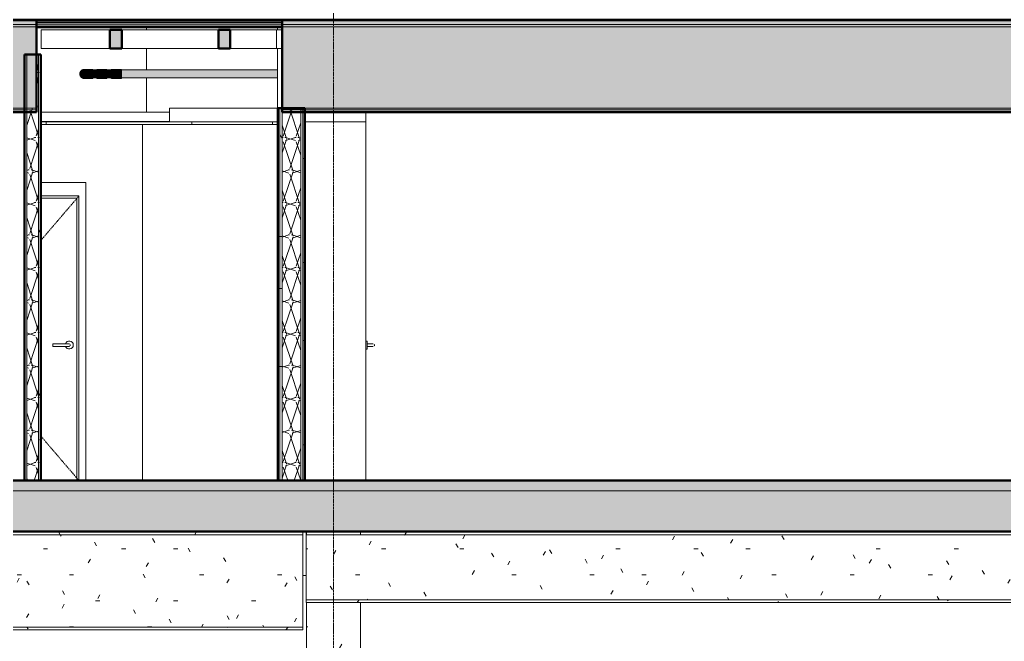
# Model space of a CAD drawing. Header units: inches. Extents: x 9661 to 16493, y -360 to 681.
# Drawn here: x 10374.6 to 10665.2, y -47.4 to 136 of the extents above; entities that cross this region are included whole.
import ezdxf

# ---------------------------------------------------------------- set-up
doc = ezdxf.new("R2010")
doc.units = ezdxf.units.IN
doc.header["$MEASUREMENT"] = 0
doc.linetypes.add('Dash 1_16_', pattern=[0.125, 0.0625, -0.0625])
doc.linetypes.add('Grid Line 1_2_', pattern=[0.875, 0.5, -0.125, 0.125, -0.125])
for name, color, linetype, lineweight in [('0-1', 7, 'Continuous', 5), ('0-2', 135, 'Continuous', 9), ('A-CLNG-1', 55, 'Continuous', 13), ('A-DOOR-1', 7, 'Dash 1_16_', 9), ('A-DOOR-2', 7, 'Continuous', 9), ('A-DOOR-FRAM-1', 7, 'Continuous', 9), ('A-FLOR-3', 55, 'Continuous', 13), ('A-FLOR-4', 8, 'Continuous', 5), ('A-FLOR-5', 251, 'Continuous', 5), ('A-FLOR-9', 192, 'Continuous', 50), ('A-FLOR-LEVL-1', 51, 'Grid Line 1_2_', 9), ('A-FLOR-MCUT', 51, 'Continuous', 13), ('A-FLOR-PATT-2', 8, 'Continuous', 9), ('A-WALL-1', 10, 'Continuous', 13), ('A-WALL-PATT-1', 7, 'Continuous', 9), ('A-WALL-PATT-2', 53, 'Continuous', 9), ('I-WALL-1', 55, 'Continuous', 13), ('I-WALL-2', 250, 'Continuous', 50), ('P-PIPE-1', 252, 'Continuous', 9), ('P-PIPE-2', 8, 'Continuous', 5), ('P-PIPE-3', 94, 'Continuous', 9), ('P-PIPE-4', 135, 'Continuous', 9), ('S-BEAM-1', 135, 'Continuous', 9), ('S-BEAM-2', 41, 'Continuous', 9), ('S-BEAM-3', 250, 'Continuous', 50), ('S-COLS-1', 135, 'Continuous', 9), ('S-FNDN-1', 55, 'Continuous', 13), ('S-GRID-1', 1, 'Grid Line 1_2_', 9)]:
    doc.layers.add(name, color=color, linetype=linetype, lineweight=lineweight)
pattern_1 = [(0, (10995.947, 72), (30.72, 7.68), [1.267, -21.773, 1.267, -21.773, -122.88]), (0, (10995.947, 72), (30.72, 7.68), [-46.08, 1.267, -44.813, 1.267, -21.773, -53.76]), (0, (10995.947, 72), (30.72, 7.68), [-115.2, 1.267, -14.093, 1.267, -37.133]), (120, (11007.467, 75.84), (-22.011075, 22.7643), [1.267, -21.773, 1.267, -21.773, -122.88]), (120, (11007.467, 75.84), (-22.011075, 22.7643), [-46.08, 1.267, -44.813, 1.267, -21.773, -53.76]), (120, (11007.467, 75.84), (-22.011075, 22.7643), [-115.2, 1.267, -14.093, 1.267, -37.133]), (240, (11011.307, 91.2), (-8.708925, -30.4443), [1.267, -21.773, 1.267, -21.773, -122.88]), (240, (11011.307, 91.2), (-8.708925, -30.4443), [-46.08, 1.267, -44.813, 1.267, -21.773, -53.76]), (240, (11011.307, 91.2), (-8.708925, -30.4443), [-115.2, 1.267, -14.093, 1.267, -37.133])]
pattern_2 = [(161.57, (10996.427, 72.48), (-3.8399538, -1.54e-05), [0, -27.322, 3.034, 0]), (18.43, (10995.467, 72.48), (-3.8399538, 1.54e-05), [0, -27.322, 3.034, 0]), (108.43, (10996.427, 72.48), (1.919622, -9.6005246), [9.106, -21.25]), (71.57, (10995.467, 72.48), (1.919622, 9.6005246), [9.106, -21.25])]
pattern_3 = [(0, (10995.947, 72), (15.36, 3.84), [1.267, -10.253, 1.267, -10.253, -61.44]), (0, (10995.947, 72), (15.36, 3.84), [-23.04, 1.267, -21.773, 1.267, -10.253, -26.88]), (0, (10995.947, 72), (15.36, 3.84), [-57.6, 1.267, -6.413, 1.267, -17.933]), (120, (11001.707, 73.92), (-11.005538, 11.38215), [1.267, -10.253, 1.267, -10.253, -61.44]), (120, (11001.707, 73.92), (-11.005538, 11.38215), [-23.04, 1.267, -21.773, 1.267, -10.253, -26.88]), (120, (11001.707, 73.92), (-11.005538, 11.38215), [-57.6, 1.267, -6.413, 1.267, -17.933]), (240, (11003.627, 81.6), (-4.354462, -15.22215), [1.267, -10.253, 1.267, -10.253, -61.44]), (240, (11003.627, 81.6), (-4.354462, -15.22215), [-23.04, 1.267, -21.773, 1.267, -10.253, -26.88]), (240, (11003.627, 81.6), (-4.354462, -15.22215), [-57.6, 1.267, -6.413, 1.267, -17.933])]
pattern_4 = [(0, (10995.947, 72), (0, 4.798), []), (315, (10995.947, 72), (4.798427, 0), [6.786, -6.786]), (45, (10995.947, 72), (4.798427, 0), [6.786, -6.786])]

# ---------------------------------------------------------------- blocks, each defined once
blk = doc.blocks.new('Dimension Lumber - LVL - 3_5X5_5-V6-BUILDING SECTION - EAST_WEST - LOOKING NORTH')
at = {"layer": 'S-BEAM-1'}
for p, q in [((10450.41, 133), (10452.04, 133)), ((10452.04, 127.5), (10450.41, 127.5))]:
    blk.add_line(p, q, dxfattribs=at)
blk = doc.blocks.new('Dimension Lumber - LVL - 3_5X5_5-2120528-BUILDING SECTION - EAST_WEST - LOOKING NORTH')
at = {"layer": 'S-BEAM-1'}
for p, q in [((10380.89, 127.5), (10380.89, 133)), ((10380.89, 133), (10401.24, 133)), ((10404.74, 133), (10433.24, 133)), ((10436.74, 133), (10450.41, 133)), ((10450.41, 133), (10450.41, 127.5)), ((10401.24, 127.5), (10380.89, 127.5)), ((10433.24, 127.5), (10404.74, 127.5)), ((10450.41, 127.5), (10436.74, 127.5))]:
    blk.add_line(p, q, dxfattribs=at)
blk = doc.blocks.new('Dimension Lumber - LVL - 3_5X5_5-2130250-BUILDING SECTION - EAST_WEST - LOOKING NORTH')
at = {"layer": 'S-BEAM-2'}
blk.add_hatch(color=256, dxfattribs=at).paths.add_polyline_path([(10404.74, 259.5), (10404.74, 265), (10401.24, 265), (10401.24, 259.5)], flags=0)
at = {"layer": 'S-BEAM-3'}
for p, q in [((10404.74, 265), (10401.24, 265)), ((10401.24, 265), (10401.24, 259.5)), ((10404.74, 259.5), (10404.74, 265)), ((10401.24, 259.5), (10404.74, 259.5))]:
    blk.add_line(p, q, dxfattribs=at)
blk = doc.blocks.new('Dimension Lumber - LVL - 3_5X5_5-2130251-BUILDING SECTION - EAST_WEST - LOOKING NORTH')
at = {"layer": 'S-BEAM-2'}
blk.add_hatch(color=256, dxfattribs=at).paths.add_polyline_path([(10436.67, 259.5), (10436.74, 259.5), (10436.74, 265), (10433.24, 265), (10433.24, 259.5)], flags=0)
at = {"layer": 'S-BEAM-3'}
for p, q in [((10436.74, 265), (10433.24, 265)), ((10433.24, 265), (10433.24, 259.5)), ((10436.74, 259.5), (10436.74, 265)), ((10433.24, 259.5), (10436.74, 259.5))]:
    blk.add_line(p, q, dxfattribs=at)
blk = doc.blocks.new('HOLLOW METAL - UNIT DOOR-2125824-BUILDING SECTION - EAST_WEST - LOOKING NORTH')
at = {"layer": 'A-DOOR-2'}
for p, q in [((10477.1, 177.18), (10476.79, 177.18)), ((10476.79, 174.82), (10477.1, 174.82)), ((10477.1, 177.18), (10477.1, 176)), ((10478.29, 176.39), (10477.1, 176.39)), ((10477.1, 176), (10477.1, 174.82)), ((10477.1, 175.61), (10478.29, 175.61))]:
    blk.add_line(p, q, dxfattribs=at)
at = {"layer": 'A-DOOR-2', "flags": 128}
for points in [[(10478.88, 176.39), (10478.88, 176.39), (10478.87, 176.39), (10478.87, 176.39), (10478.87, 176.39), (10478.86, 176.39), (10478.86, 176.39), (10478.85, 176.39), (10478.85, 176.39), (10478.84, 176.39), (10478.83, 176.39), (10478.82, 176.39), (10478.81, 176.39), (10478.8, 176.39), (10478.79, 176.39), (10478.77, 176.39), (10478.76, 176.39), (10478.74, 176.39), (10478.73, 176.39), (10478.71, 176.39), (10478.7, 176.39), (10478.68, 176.39), (10478.66, 176.39), (10478.64, 176.39), (10478.62, 176.39), (10478.6, 176.39), (10478.58, 176.39), (10478.56, 176.39), (10478.54, 176.39), (10478.52, 176.39), (10478.5, 176.39), (10478.48, 176.39), (10478.45, 176.39), (10478.43, 176.39), (10478.41, 176.39), (10478.39, 176.39), (10478.36, 176.39), (10478.34, 176.39), (10478.32, 176.39), (10478.29, 176.39), (10478.29, 176.39)], [(10478.29, 175.61), (10478.31, 175.61), (10478.33, 175.61), (10478.36, 175.61), (10478.38, 175.61), (10478.4, 175.61), (10478.43, 175.61), (10478.45, 175.61), (10478.47, 175.61), (10478.49, 175.61), (10478.52, 175.61), (10478.54, 175.61), (10478.56, 175.61), (10478.58, 175.61), (10478.6, 175.61), (10478.62, 175.61), (10478.64, 175.61), (10478.66, 175.61), (10478.67, 175.61), (10478.69, 175.61), (10478.71, 175.61), (10478.73, 175.61), (10478.74, 175.61), (10478.76, 175.61), (10478.77, 175.61), (10478.78, 175.61), (10478.79, 175.61), (10478.81, 175.61), (10478.82, 175.61), (10478.83, 175.61), (10478.84, 175.61), (10478.84, 175.61), (10478.85, 175.61), (10478.86, 175.61), (10478.86, 175.61), (10478.87, 175.61), (10478.87, 175.61), (10478.87, 175.61), (10478.88, 175.61), (10478.88, 175.61)]]:
    blk.add_lwpolyline(points, dxfattribs=at)
at = {"layer": 'A-DOOR-2'}
for start, end in [(90, 97.2275), (262.7725, 270), (0, 30), (330, 0)]:
    blk.add_arc((10478.88, 176), 0.394, start, end, dxfattribs=at)
blk = doc.blocks.new('Elbow - PVC - Sch 40 - Standard-2079255-BUILDING SECTION - EAST_WEST - LOOKING NORTH')
at = {"layer": 'P-PIPE-1'}
h = blk.add_hatch(color=256, dxfattribs=at)
h.paths.add_polyline_path([(10393.69, 118.66), (10394.04, 118.7), (10394.38, 118.85), (10394.73, 119.16), (10394.89, 119.41), (10394.99, 119.69), (10395.02, 120.11), (10394.99, 120.35), (10394.84, 120.69), (10394.53, 121.04), (10394.28, 121.2), (10394, 121.3), (10393.58, 121.33), (10393.34, 121.3), (10392.92, 121.09), (10392.65, 120.84), (10392.49, 120.59), (10392.39, 120.31), (10392.35, 120), (10392.39, 119.65), (10392.54, 119.31), (10392.85, 118.96), (10393.1, 118.8), (10393.38, 118.7)], flags=0)
h.paths.add_polyline_path([(10393.69, 118.81), (10393.38, 118.85), (10393.05, 119.01), (10392.85, 119.16), (10392.66, 119.41), (10392.53, 119.82), (10392.52, 120.11), (10392.54, 120.31), (10392.74, 120.7), (10392.91, 120.88), (10393.1, 121.03), (10393.38, 121.15), (10393.69, 121.19), (10394, 121.15), (10394.39, 120.95), (10394.61, 120.74), (10394.72, 120.59), (10394.85, 120.18), (10394.88, 120), (10394.84, 119.69), (10394.72, 119.41), (10394.53, 119.16), (10394.19, 118.93), (10393.87, 118.84)], flags=0)
h.paths.add_polyline_path([(10394.28, 121.19), (10394.28, 121.19), (10394.12, 121.19)], flags=0)
h = blk.add_hatch(color=256, dxfattribs=at)
h.paths.add_polyline_path([(10395.04, 120), (10395.07, 121.03), (10395.03, 121.34), (10394.32, 121.3), (10394.26, 121.29), (10394.12, 121.27), (10394.45, 121.1), (10394.74, 120.82), (10394.89, 120.59), (10394.99, 120.31), (10395.04, 120.03)], flags=0)
h.paths.add_polyline_path([(10394.72, 120.89), (10394.48, 121.11), (10394.66, 120.95)], flags=0)
h.paths.add_polyline_path([(10394.26, 121.29), (10394.12, 121.34), (10394.21, 121.3)], flags=0)
h = blk.add_hatch(color=256, dxfattribs=at)
h.paths.add_polyline_path([(10394.64, 119.05), (10394.53, 118.93), (10394.61, 119.02)], flags=0)
h.paths.add_polyline_path([(10395.07, 118.66), (10395.03, 119.94), (10394.93, 119.51), (10394.84, 119.31), (10394.53, 118.96), (10394.31, 118.81), (10394.12, 118.7), (10394.12, 118.66), (10394.78, 118.66)], flags=0)
for points in [[(10396.22, 120), (10396.22, 121.34), (10395.07, 121.3), (10395.07, 120)], [(10395.07, 118.66), (10396.22, 118.66), (10396.22, 120), (10395.07, 119.96), (10395.07, 118.66)]]:
    blk.add_hatch(color=256, dxfattribs=at).paths.add_polyline_path(points, flags=0)
at = {"layer": 'P-PIPE-4'}
for p, q in [((10396.22, 121.34), (10395.07, 121.34)), ((10396.22, 121.34), (10396.22, 120)), ((10396.22, 120), (10396.22, 118.66)), ((10395.07, 118.66), (10396.22, 118.66))]:
    blk.add_line(p, q, dxfattribs=at)
at = {"layer": 'P-PIPE-4', "flags": 128}
for points in [[(10392.35, 120), (10392.35, 120.05), (10392.35, 120.11), (10392.36, 120.16), (10392.36, 120.21), (10392.37, 120.27), (10392.38, 120.32), (10392.4, 120.37), (10392.41, 120.42), (10392.43, 120.47), (10392.45, 120.52), (10392.47, 120.57), (10392.5, 120.62), (10392.52, 120.67), (10392.55, 120.71), (10392.58, 120.76), (10392.61, 120.8), (10392.64, 120.85), (10392.68, 120.89), (10392.72, 120.93), (10392.75, 120.96), (10392.79, 121), (10392.83, 121.04), (10392.88, 121.07), (10392.92, 121.1), (10392.96, 121.13), (10393.01, 121.16), (10393.06, 121.19), (10393.1, 121.21), (10393.15, 121.23), (10393.2, 121.25), (10393.25, 121.27), (10393.3, 121.29), (10393.36, 121.3), (10393.41, 121.31), (10393.46, 121.32), (10393.51, 121.33), (10393.57, 121.34), (10393.62, 121.34), (10393.68, 121.34), (10393.69, 121.34)], [(10393.69, 118.66), (10393.64, 118.66), (10393.58, 118.66), (10393.53, 118.67), (10393.48, 118.67), (10393.42, 118.68), (10393.37, 118.69), (10393.32, 118.71), (10393.27, 118.72), (10393.22, 118.74), (10393.17, 118.76), (10393.12, 118.78), (10393.07, 118.81), (10393.02, 118.83), (10392.98, 118.86), (10392.93, 118.89), (10392.89, 118.92), (10392.84, 118.95), (10392.8, 118.99), (10392.76, 119.03), (10392.73, 119.06), (10392.69, 119.1), (10392.65, 119.14), (10392.62, 119.19), (10392.59, 119.23), (10392.56, 119.27), (10392.53, 119.32), (10392.5, 119.37), (10392.48, 119.41), (10392.46, 119.46), (10392.44, 119.51), (10392.42, 119.56), (10392.4, 119.61), (10392.39, 119.67), (10392.38, 119.72), (10392.37, 119.77), (10392.36, 119.82), (10392.35, 119.88), (10392.35, 119.93), (10392.35, 119.99), (10392.35, 120)], [(10393.69, 121.34), (10393.69, 121.34), (10393.69, 121.34), (10393.7, 121.34), (10393.71, 121.34), (10393.72, 121.34), (10393.73, 121.34), (10393.74, 121.34), (10393.76, 121.34), (10393.78, 121.34), (10393.8, 121.34), (10393.82, 121.34), (10393.85, 121.34), (10393.87, 121.34), (10393.9, 121.34), (10393.93, 121.34), (10393.96, 121.34), (10394, 121.34), (10394.03, 121.34), (10394.07, 121.34), (10394.11, 121.34), (10394.15, 121.34), (10394.19, 121.34), (10394.23, 121.34), (10394.28, 121.34), (10394.32, 121.34), (10394.37, 121.34), (10394.42, 121.34), (10394.47, 121.34), (10394.52, 121.34), (10394.57, 121.34), (10394.62, 121.34), (10394.67, 121.34), (10394.72, 121.34), (10394.78, 121.34), (10394.83, 121.34), (10394.89, 121.34), (10394.94, 121.34), (10395, 121.34), (10395.05, 121.34), (10395.07, 121.34)], [(10395.07, 118.66), (10395.01, 118.66), (10394.96, 118.66), (10394.9, 118.66), (10394.85, 118.66), (10394.79, 118.66), (10394.74, 118.66), (10394.69, 118.66), (10394.63, 118.66), (10394.58, 118.66), (10394.53, 118.66), (10394.48, 118.66), (10394.43, 118.66), (10394.38, 118.66), (10394.33, 118.66), (10394.29, 118.66), (10394.24, 118.66), (10394.2, 118.66), (10394.16, 118.66), (10394.12, 118.66), (10394.08, 118.66), (10394.04, 118.66), (10394.01, 118.66), (10393.97, 118.66), (10393.94, 118.66), (10393.91, 118.66), (10393.88, 118.66), (10393.85, 118.66), (10393.83, 118.66), (10393.8, 118.66), (10393.78, 118.66), (10393.76, 118.66), (10393.75, 118.66), (10393.73, 118.66), (10393.72, 118.66), (10393.71, 118.66), (10393.7, 118.66), (10393.7, 118.66), (10393.69, 118.66), (10393.69, 118.66)]]:
    blk.add_lwpolyline(points, dxfattribs=at)
at = {"layer": 'P-PIPE-4'}
for start, end in [(0, 180), (180, 360)]:
    blk.add_arc((10393.69, 120), 1.34, start, end, dxfattribs=at)
blk = doc.blocks.new('HOLLOW METAL - UNIT DOOR-2125827-BUILDING SECTION - EAST_WEST - LOOKING NORTH')
at = {"layer": 'A-DOOR-1'}
for p, q in [((10392.09, 352), (10380.79, 338.82)), ((10380.79, 281.18), (10392.09, 268))]:
    blk.add_line(p, q, dxfattribs=at)
at = {"layer": 'A-DOOR-2'}
for p, q in [((10388.55, 308.39), (10384.41, 308.39)), ((10384.41, 308), (10384.41, 308.39)), ((10384.41, 307.61), (10384.41, 308)), ((10384.41, 307.61), (10388.55, 307.61))]:
    blk.add_line(p, q, dxfattribs=at)
at = {"layer": 'A-DOOR-2', "flags": 128}
for points in [[(10389.14, 308.39), (10389.14, 308.39), (10389.13, 308.39), (10389.13, 308.39), (10389.13, 308.39), (10389.12, 308.39), (10389.12, 308.39), (10389.11, 308.39), (10389.11, 308.39), (10389.1, 308.39), (10389.09, 308.39), (10389.08, 308.39), (10389.07, 308.39), (10389.06, 308.39), (10389.05, 308.39), (10389.03, 308.39), (10389.02, 308.39), (10389, 308.39), (10388.99, 308.39), (10388.97, 308.39), (10388.96, 308.39), (10388.94, 308.39), (10388.92, 308.39), (10388.9, 308.39), (10388.88, 308.39), (10388.86, 308.39), (10388.84, 308.39), (10388.82, 308.39), (10388.8, 308.39), (10388.78, 308.39), (10388.76, 308.39), (10388.74, 308.39), (10388.72, 308.39), (10388.69, 308.39), (10388.67, 308.39), (10388.65, 308.39), (10388.62, 308.39), (10388.6, 308.39), (10388.58, 308.39), (10388.55, 308.39), (10388.55, 308.39)], [(10388.55, 307.61), (10388.57, 307.61), (10388.59, 307.61), (10388.62, 307.61), (10388.64, 307.61), (10388.66, 307.61), (10388.69, 307.61), (10388.71, 307.61), (10388.73, 307.61), (10388.75, 307.61), (10388.78, 307.61), (10388.8, 307.61), (10388.82, 307.61), (10388.84, 307.61), (10388.86, 307.61), (10388.88, 307.61), (10388.9, 307.61), (10388.92, 307.61), (10388.94, 307.61), (10388.95, 307.61), (10388.97, 307.61), (10388.99, 307.61), (10389, 307.61), (10389.02, 307.61), (10389.03, 307.61), (10389.04, 307.61), (10389.06, 307.61), (10389.07, 307.61), (10389.08, 307.61), (10389.09, 307.61), (10389.1, 307.61), (10389.1, 307.61), (10389.11, 307.61), (10389.12, 307.61), (10389.12, 307.61), (10389.13, 307.61), (10389.13, 307.61), (10389.13, 307.61), (10389.14, 307.61), (10389.14, 307.61)]]:
    blk.add_lwpolyline(points, dxfattribs=at)
at = {"layer": 'A-DOOR-2'}
for centre, radius, start, end in [((10389.23, 308), 1.18, 0, 160.3657), ((10389.14, 308), 0.394, 75, 90), ((10389.14, 308), 0.394, 0, 30), ((10389.23, 308), 1.18, 199.5633, 0), ((10389.14, 308), 0.394, 270, 285), ((10389.14, 308), 0.394, 330, 0)]:
    blk.add_arc(centre, radius, start, end, dxfattribs=at)
at = {"layer": 'A-DOOR-FRAM-1'}
for p, q in [((10394.09, 356), (10380.79, 356)), ((10394.09, 268), (10394.09, 356)), ((10380.79, 352), (10392.09, 352)), ((10392.09, 352), (10392.09, 268)), ((10380.79, 351.38), (10391.46, 351.38)), ((10391.46, 351.38), (10391.46, 268))]:
    blk.add_line(p, q, dxfattribs=at)
blk = doc.blocks.new('CTR - 1st Phase - Common Walls_rvt-1-BUILDING SECTION - EAST_WEST - LOOKING NORTH')
at = {"layer": 'A-WALL-PATT-1'}
h = blk.add_hatch(dxfattribs=at)
h.set_pattern_fill('FP_1', color=256, style=0, pattern_type=2)
h.set_pattern_definition(pattern_1)
h.paths.add_polyline_path([(10380.79, 0), (10380.79, 125.75), (10380.16, 125.75), (10380.16, 0)], flags=0)
h = blk.add_hatch(dxfattribs=at)
h.set_pattern_fill('FP_1', color=256, style=0, pattern_type=2)
h.set_pattern_definition(pattern_1)
h.paths.add_polyline_path([(10450.79, 0), (10451.41, 0), (10451.41, 109.87), (10450.79, 109.87), (10450.79, 22.69)], flags=0)
h = blk.add_hatch(dxfattribs=at)
h.set_pattern_fill('FP_1', color=256, style=0, pattern_type=2)
h.set_pattern_definition(pattern_1)
h.paths.add_polyline_path([(10451.41, 0), (10452.04, 0), (10452.04, 109.87), (10451.41, 109.87), (10451.41, 8.58)], flags=0)
h = blk.add_hatch(dxfattribs=at)
h.set_pattern_fill('FP_1', color=256, style=0, pattern_type=2)
h.set_pattern_definition(pattern_1)
h.paths.add_polyline_path([(10458.79, 0), (10458.79, 108.75), (10458.16, 108.75), (10458.16, 0)], flags=0)
at = {"layer": 'A-WALL-PATT-2'}
h = blk.add_hatch(dxfattribs=at)
h.set_pattern_fill('FP_4', color=256, style=0, pattern_type=2)
h.set_pattern_definition(pattern_2)
h.paths.add_polyline_path([(10380.16, 0), (10380.16, 125.75), (10379.54, 125.75), (10379.54, 109.87), (10376.66, 109.87), (10376.66, 0)], flags=0)
h = blk.add_hatch(dxfattribs=at)
h.set_pattern_fill('FP_4', color=256, style=0, pattern_type=2)
h.set_pattern_definition(pattern_2)
h.paths.add_polyline_path([(10452.04, 0), (10457.54, 0), (10457.54, 109.87), (10452.04, 109.87), (10452.04, 17.17)], flags=0)
at = {"layer": 'P-PIPE-1'}
for points in [[(10393.69, 118.81), (10394.05, 118.88), (10394.28, 118.97), (10394.53, 119.16), (10394.72, 119.41), (10394.84, 119.71), (10394.86, 120.11), (10394.79, 120.43), (10394.66, 120.67), (10394.53, 120.84), (10394.23, 121.05), (10393.87, 121.16), (10393.69, 121.19), (10393.38, 121.15), (10393.1, 121.03), (10392.85, 120.84), (10392.64, 120.55), (10392.53, 120.18), (10392.52, 119.9), (10392.56, 119.65), (10392.66, 119.41), (10392.85, 119.16), (10393.1, 118.97), (10393.51, 118.84)], [(10397.82, 118.81), (10398.18, 118.88), (10398.41, 118.97), (10398.66, 119.16), (10398.85, 119.41), (10398.97, 119.71), (10398.99, 120.11), (10398.92, 120.43), (10398.79, 120.67), (10398.66, 120.84), (10398.35, 121.05), (10398, 121.16), (10397.82, 121.19), (10397.51, 121.15), (10397.22, 121.03), (10396.98, 120.84), (10396.77, 120.55), (10396.65, 120.18), (10396.64, 119.9), (10396.67, 119.69), (10396.79, 119.41), (10396.98, 119.16), (10397.23, 118.97), (10397.64, 118.84)], [(10402.06, 118.81), (10402.43, 118.88), (10402.65, 118.97), (10402.9, 119.16), (10403.09, 119.41), (10403.21, 119.71), (10403.23, 120.11), (10403.16, 120.43), (10403.03, 120.67), (10402.9, 120.84), (10402.6, 121.05), (10402.24, 121.16), (10402.06, 121.19), (10401.75, 121.15), (10401.47, 121.03), (10401.22, 120.84), (10401.02, 120.55), (10400.9, 120.18), (10400.89, 119.9), (10400.91, 119.69), (10401.03, 119.41), (10401.22, 119.16), (10401.47, 118.97), (10401.88, 118.84)]]:
    blk.add_hatch(color=256, dxfattribs=at).paths.add_polyline_path(points, flags=0)
at = {"layer": 'P-PIPE-2'}
h = blk.add_hatch(color=256, dxfattribs=at)
h.paths.add_polyline_path([(10396.22, 120), (10396.47, 120), (10396.52, 120.35), (10396.67, 120.69), (10396.98, 121.04), (10397.15, 121.19), (10396.22, 121.15), (10396.22, 120.11)], flags=0)
h.paths.add_polyline_path([(10399.16, 120), (10399.19, 120), (10399.15, 120.11), (10399.16, 120)], flags=0)
h = blk.add_hatch(color=256, dxfattribs=at)
h.paths.add_polyline_path([(10396.22, 118.81), (10397.12, 118.85), (10396.78, 119.16), (10396.62, 119.41), (10396.51, 119.69), (10396.47, 120), (10396.22, 120), (10396.22, 118.84)], flags=0)
h.paths.add_polyline_path([(10399.12, 119.65), (10399.18, 119.87), (10399.16, 120), (10399.12, 119.69)], flags=0)
h = blk.add_hatch(color=256, dxfattribs=at)
h.paths.add_polyline_path([(10400.35, 120), (10400.72, 120), (10400.76, 120.35), (10400.91, 120.69), (10401.22, 121.04), (10401.39, 121.19), (10400.35, 121.15), (10400.35, 120)], flags=0)
h.paths.add_polyline_path([(10403.4, 120), (10403.44, 120), (10403.4, 120.11), (10403.4, 120)], flags=0)
h = blk.add_hatch(color=256, dxfattribs=at)
h.paths.add_polyline_path([(10400.35, 118.81), (10401.37, 118.85), (10401.03, 119.16), (10400.86, 119.41), (10400.76, 119.69), (10400.72, 120), (10400.35, 120), (10400.35, 118.84)], flags=0)
h.paths.add_polyline_path([(10403.44, 119.65), (10403.4, 120), (10403.41, 120), (10403.43, 119.69)], flags=0)
h = blk.add_hatch(color=256, dxfattribs=at)
h.paths.add_polyline_path([(10404.59, 120), (10450.69, 120.02), (10450.69, 121.19), (10404.59, 121.15), (10404.59, 120)], flags=0)
h.paths.add_polyline_path([(11247.2, 120), (11247.39, 120), (11247.39, 121.19), (11247.2, 121.15), (11247.2, 120.11)], flags=0)
h = blk.add_hatch(color=256, dxfattribs=at)
h.paths.add_polyline_path([(10404.59, 118.81), (10450.69, 118.85), (10450.69, 120), (10404.59, 120), (10404.59, 118.84)], flags=0)
h.paths.add_polyline_path([(11247.39, 118.81), (11247.39, 120), (11247.2, 120), (11247.2, 118.81)], flags=0)
at = {"layer": 'A-CLNG-1'}
for p, q in [((10380.79, 105.82), (10382.41, 105.82)), ((10382.41, 105.07), (10380.79, 105.07)), ((10382.41, 105.82), (10425.39, 105.82)), ((10382.41, 105.82), (10382.41, 105.07)), ((10425.39, 105.07), (10382.41, 105.07)), ((10425.39, 105.82), (10425.39, 105.07)), ((10425.39, 105.82), (10449.16, 105.82)), ((10449.16, 105.07), (10425.39, 105.07)), ((10449.16, 105.82), (10450.79, 105.82)), ((10449.16, 105.07), (10449.16, 105.82)), ((10450.79, 105.07), (10449.16, 105.07))]:
    blk.add_line(p, q, dxfattribs=at)
at = {"layer": 'A-WALL-1'}
for p, q in [((10376.66, 0), (10376.66, 125.75)), ((10380.16, 0), (10380.16, 125.75)), ((10451.41, 0), (10451.41, 109.87)), ((10452.04, 0), (10452.04, 109.87)), ((10457.54, 0), (10457.54, 109.87)), ((10458.16, 0), (10458.16, 109.87))]:
    blk.add_line(p, q, dxfattribs=at)
at = {"layer": 'I-WALL-1'}
for p, q in [((10450.69, 109.87), (10418.79, 109.87)), ((10418.79, 109.87), (10418.79, 106)), ((10476.79, 108.75), (10476.79, 105.87)), ((10410.79, 106), (10380.79, 106)), ((10410.79, 105.82), (10410.79, 106)), ((10410.79, 106), (10418.79, 106)), ((10410.79, 0), (10410.79, 105.07)), ((10468.79, 105.87), (10458.79, 105.87)), ((10468.79, 105.87), (10476.79, 105.87)), ((10476.79, 105.87), (10476.79, 0)), ((10380.79, 88), (10394.09, 88)), ((10394.09, 88), (10394.09, 0))]:
    blk.add_line(p, q, dxfattribs=at)
at = {"layer": 'I-WALL-2'}
for p, q in [((10380.79, 125.75), (10376.04, 125.75)), ((10376.04, 125.75), (10376.04, 0)), ((10380.79, 0), (10380.79, 125.75)), ((10458.79, 109.87), (10450.79, 109.87)), ((10450.79, 109.87), (10450.79, 0)), ((10458.79, 0), (10458.79, 109.87)), ((10376.04, 0), (10380.79, 0)), ((10450.79, 0), (10458.79, 0))]:
    blk.add_line(p, q, dxfattribs=at)
at = {"layer": 'P-PIPE-3'}
for centre, start, end in [((10393.69, 120), 0, 180), ((10393.69, 120), 180, 0), ((10397.82, 120), 0, 180), ((10397.82, 120), 180, 0), ((10402.06, 120), 0, 180), ((10402.06, 120), 180, 0)]:
    blk.add_arc(centre, 1.19, start, end, dxfattribs=at)
at = {"layer": 'P-PIPE-4'}
for p, q in [((10397.2, 121.19), (10396.22, 121.19)), ((10401.45, 121.19), (10400.35, 121.19)), ((10450.69, 121.19), (10404.59, 121.19)), ((10396.22, 118.81), (10397.2, 118.81)), ((10400.35, 118.81), (10401.45, 118.81)), ((10404.59, 118.81), (10450.69, 118.81))]:
    blk.add_line(p, q, dxfattribs=at)
at = {"layer": '0-2'}
for name, p in [('Dimension Lumber - LVL - 3_5X5_5-2120528-BUILDING SECTION - EAST_WEST - LOOKING NORTH', (0, 0)), ('Dimension Lumber - LVL - 3_5X5_5-2130250-BUILDING SECTION - EAST_WEST - LOOKING NORTH', (0, -132)), ('Dimension Lumber - LVL - 3_5X5_5-2130251-BUILDING SECTION - EAST_WEST - LOOKING NORTH', (0, -132)), ('Dimension Lumber - LVL - 3_5X5_5-V6-BUILDING SECTION - EAST_WEST - LOOKING NORTH', (0, 0)), ('Elbow - PVC - Sch 40 - Standard-2079255-BUILDING SECTION - EAST_WEST - LOOKING NORTH', (0, 0)), ('Elbow - PVC - Sch 40 - Standard-2079255-BUILDING SECTION - EAST_WEST - LOOKING NORTH', (4.13, 0)), ('Elbow - PVC - Sch 40 - Standard-2079255-BUILDING SECTION - EAST_WEST - LOOKING NORTH', (8.37, 0)), ('HOLLOW METAL - UNIT DOOR-2125827-BUILDING SECTION - EAST_WEST - LOOKING NORTH', (0, -268)), ('HOLLOW METAL - UNIT DOOR-2125824-BUILDING SECTION - EAST_WEST - LOOKING NORTH', (0, -136))]:
    blk.add_blockref(name, p, dxfattribs=at)
blk = doc.blocks.new('Concrete-Rectangular-Column - ONE-V2-BUILDING SECTION - EAST_WEST - LOOKING NORTH')
at = {"layer": 'S-COLS-1'}
h = blk.add_hatch(dxfattribs=at)
h.set_pattern_fill('FP_1', color=256, style=0, pattern_type=2)
h.set_pattern_definition(pattern_1)
h.paths.add_polyline_path([(10459.19, -152), (10475.19, -152), (10475.19, -36), (10459.19, -36), (10459.19, -126.86)], flags=0)
h.paths.add_polyline_path([(10475.19, -16), (10475.19, -15), (10459.19, -15), (10459.19, -16), (10466.24, -16)], flags=0)
for p, q in [((10459.19, -15), (10459.19, -16)), ((10475.19, -16), (10475.19, -15)), ((10459.19, -36), (10459.19, -152)), ((10475.19, -152), (10475.19, -36)), ((10475.19, -152), (10459.19, -152))]:
    blk.add_line(p, q, dxfattribs=at)
blk = doc.blocks.new('Inverted Tee Beam - 24IT40-2543514-BUILDING SECTION - EAST_WEST - LOOKING NORTH')
at = {"layer": 'S-BEAM-1'}
h = blk.add_hatch(dxfattribs=at)
h.set_pattern_fill('FP_1', color=256, style=0, pattern_type=2)
h.set_pattern_definition(pattern_1)
h.paths.add_polyline_path([(10229.65, -16), (10458.16, -16), (10458.16, -15), (10175.19, -15), (10175.19, -16), (10191.21, -16)], flags=0)
h.paths.add_polyline_path([(10159.19, -16), (10159.19, -15), (10158.57, -15), (10158.57, -16)], flags=0)
h = blk.add_hatch(dxfattribs=at)
h.set_pattern_fill('FP_1', color=256, style=0, pattern_type=2)
h.set_pattern_definition(pattern_1)
h.paths.add_polyline_path([(10190.21, -43.21), (10458.16, -43.21), (10458.16, -16), (10158.57, -16), (10158.57, -43.21)], flags=0)
h = blk.add_hatch(dxfattribs=at)
h.set_pattern_fill('FP_43', color=256, style=0, pattern_type=2)
h.set_pattern_definition([(0, (10995.947, 148.145), (30.72, 5.431), [1.267, -21.773, 1.267, -21.773, -122.88]), (0, (10995.947, 148.145), (30.72, 5.431), [-46.08, 1.267, -44.813, 1.267, -21.773, -53.76]), (0, (10995.947, 148.145), (30.72, 5.431), [-115.2, 1.267, -14.093, 1.267, -37.133]), (129.232, (11007.467, 150.86), (-22.01134, 16.097085), [1.002, -17.213, 1.002, -17.213, -97.145]), (129.232, (11007.467, 150.86), (-22.01134, 16.097085), [-36.429, 1.002, -35.428, 1.002, -17.213, -42.501]), (129.232, (11007.467, 150.86), (-22.01134, 16.097085), [-91.074, 1.002, -11.141, 1.002, -29.356]), (230.768, (11011.307, 161.721), (-8.709237, -21.52714), [1.002, -17.213, 1.002, -114.358]), (230.768, (11011.307, 161.721), (-8.709237, -21.52714), [-19.217, -17.213, 1.002, -35.428, -60.716]), (230.768, (11011.307, 161.721), (-8.709237, -21.52714), [-72.859, 1.002, -17.213, 1.002, -41.499]), (230.768, (11011.307, 161.721), (-8.709237, -21.52714), [-92.075, -11.141, 1.002, -29.356])])
h.paths.add_polyline_path([(10387.38, -44), (10458.16, -44), (10458.16, -43.21), (10158.57, -43.21), (10158.57, -44), (10370.58, -44)], flags=0)
for p, q in [((10458.16, -16), (10158.57, -16)), ((10458.16, -15), (10458.16, -16)), ((10458.16, -16), (10458.16, -43.21)), ((10458.16, -43.21), (10158.57, -43.21)), ((10458.16, -43.21), (10458.16, -44)), ((10458.16, -44), (10158.57, -44))]:
    blk.add_line(p, q, dxfattribs=at)
blk = doc.blocks.new('Inverted Tee Beam - 24IT32-2543517-BUILDING SECTION - EAST_WEST - LOOKING NORTH')
at = {"layer": 'S-BEAM-1'}
h = blk.add_hatch(dxfattribs=at)
h.set_pattern_fill('FP_1', color=256, style=0, pattern_type=2)
h.set_pattern_definition(pattern_1)
h.paths.add_polyline_path([(10702.83, -35.21), (10824.42, -35.21), (10824.42, -31), (10811.99, -31), (10811.99, -16), (10459.18, -16), (10459.18, -35.21), (10545.1, -35.21)], flags=0)
h = blk.add_hatch(dxfattribs=at)
h.set_pattern_fill('FP_1', color=256, style=0, pattern_type=2)
h.set_pattern_definition(pattern_1)
h.paths.add_polyline_path([(10808.19, -16), (10808.19, -15), (10475.19, -15), (10475.19, -16), (10801.41, -16)], flags=0)
h = blk.add_hatch(dxfattribs=at)
h.set_pattern_fill('FP_45', color=256, style=0, pattern_type=2)
h.set_pattern_definition([(0, (10995.947, 152.145), (30.72, 5.431), [1.267, -21.773, 1.267, -21.773, -122.88]), (0, (10995.947, 152.145), (30.72, 5.431), [-46.08, 1.267, -44.813, 1.267, -21.773, -53.76]), (0, (10995.947, 152.145), (30.72, 5.431), [-115.2, 1.267, -14.093, 1.267, -37.133]), (129.232, (11007.467, 154.86), (-22.01134, 16.097085), [1.002, -17.213, 1.002, -17.213, -97.145]), (129.232, (11007.467, 154.86), (-22.01134, 16.097085), [-36.429, 1.002, -35.428, 1.002, -17.213, -42.501]), (129.232, (11007.467, 154.86), (-22.01134, 16.097085), [-91.074, 1.002, -11.141, 1.002, -29.356]), (230.768, (11011.307, 165.721), (-8.70924, -21.52714), [1.002, -17.213, 1.002, -114.358]), (230.768, (11011.307, 165.721), (-8.70924, -21.52714), [-19.217, -17.213, 1.002, -35.428, -60.716]), (230.768, (11011.307, 165.721), (-8.70924, -21.52714), [-72.859, 1.002, -17.213, 1.002, -41.499]), (230.768, (11011.307, 165.721), (-8.70924, -21.52714), [-92.075, -11.141, 1.002, -29.356])])
h.paths.add_polyline_path([(10808.19, -36), (10824.42, -36), (10824.42, -35.21), (10459.18, -35.21), (10459.19, -36), (10781.7, -36)], flags=0)
for p, q in [((10459.18, -16), (10459.18, -15)), ((10459.18, -35.21), (10459.18, -16)), ((10811.99, -16), (10459.18, -16)), ((10459.18, -36), (10459.18, -35.21)), ((10824.42, -35.21), (10459.18, -35.21)), ((10824.42, -36), (10459.18, -36))]:
    blk.add_line(p, q, dxfattribs=at)

msp = doc.modelspace()

# ---------------------------------------------------------------- hatches: boundary and pattern name
at = {"layer": 'A-FLOR-4'}
h = msp.add_hatch(color=256, dxfattribs=at)
h.paths.add_polyline_path([(11432.3305, 135.625), (11646.7394, 135.625), (11646.7394, 135.875), (11255.6394, 135.875), (11255.6591, 135.625), (11412.6144, 135.625)], flags=0)
h.paths.add_polyline_path([(10584.5371, 135.625), (10843.1394, 135.625), (10843.1394, 135.875), (10452.0394, 135.875), (10452.0394, 135.625), (10564.821, 135.625)], flags=0)
h.paths.add_polyline_path([(10376.0394, 135.625), (10379.5394, 135.625), (10379.5394, 135.875), (10261.5894, 135.875), (10261.5894, 135.625), (10361.5394, 135.625)], flags=0)
h = msp.add_hatch(color=256, dxfattribs=at)
h.paths.add_polyline_path([(11649.2079, 135.0312), (11719.2394, 135.0312), (11719.2394, 135.4062), (11646.7394, 135.4062), (11646.7394, 135.0312)], flags=0)
h.paths.add_polyline_path([(10412.0394, 135.0312), (10452.0394, 135.0312), (10452.0394, 135.4062), (10379.5394, 135.4062), (10379.5394, 135.0312), (10410.7894, 135.0312)], flags=0)
at = {"layer": 'A-FLOR-5'}
h = msp.add_hatch(color=256, dxfattribs=at)
h.paths.add_polyline_path([(11806.9369, 109.375), (11837.1894, 109.375), (11837.1894, 109.875), (11722.7394, 109.875), (11722.7394, 109.375), (11806.1528, 109.375)], flags=0)
h.paths.add_polyline_path([(11333.7499, 109.375), (11641.2394, 109.3826), (11641.2394, 109.875), (11284.9144, 109.875), (11284.9144, 109.375), (11294.3176, 109.375)], flags=0)
h.paths.add_polyline_path([(10813.8292, 109.375), (10813.8644, 109.375), (10813.8644, 109.875), (10813.4894, 109.875), (10457.5394, 109.875), (10457.5394, 109.375), (10813.4894, 109.375)], flags=0)
h.paths.add_polyline_path([(10292.626, 109.375), (10376.0394, 109.3898), (10376.0394, 109.875), (10261.5894, 109.875), (10261.5894, 109.375)], flags=0)
at = {"layer": 'A-FLOR-PATT-2'}
h = msp.add_hatch(dxfattribs=at)
h.set_pattern_fill('FP_2', color=256, style=0, pattern_type=2)
h.set_pattern_definition(pattern_3)
h.paths.add_polyline_path([(11833.0019, 134.625), (11837.1894, 134.625), (11837.1894, 135.625), (11719.2394, 135.625), (11719.2394, 134.625), (11831.0019, 134.625)], flags=0)
h.paths.add_polyline_path([(11392.8982, 134.625), (11646.7394, 134.625), (11646.7394, 135.625), (11255.6394, 135.625), (11255.6394, 134.625), (11373.1821, 134.625)], flags=0)
h.paths.add_polyline_path([(10822.4894, 134.625), (10843.1394, 134.625), (10843.1394, 135.625), (10452.0394, 135.625), (10452.0394, 134.625), (10821.7394, 134.625)], flags=0)
h.paths.add_polyline_path([(10356.0894, 134.625), (10379.5394, 134.625), (10379.5394, 135.625), (10261.5894, 135.625), (10261.5894, 134.625), (10350.3394, 134.625)], flags=0)
h = msp.add_hatch(dxfattribs=at)
h.set_pattern_fill('FP_3', color=256, style=0, pattern_type=2)
h.set_pattern_definition(pattern_4)
h.paths.add_polyline_path([(11639.9894, 133.875), (11646.7394, 133.875), (11646.7394, 134.625), (11250.1394, 134.625), (11250.1394, 133.875), (11629.9894, 133.875)], flags=0)
h.paths.add_polyline_path([(10457.5394, 133.875), (10848.6394, 133.875), (10848.6247, 134.625), (10452.0394, 134.625), (10452.0394, 133.875)], flags=0)
h.paths.add_polyline_path([(10361.5394, 133.875), (10379.5394, 133.875), (10379.5394, 134.625), (10261.5894, 134.625), (10261.5894, 133.875), (10356.0894, 133.875)], flags=0)
h = msp.add_hatch(dxfattribs=at)
h.set_pattern_fill('FP_4', color=256, style=0, pattern_type=2)
h.set_pattern_definition(pattern_2)
h.paths.add_polyline_path([(11787.3644, 109.875), (11837.1894, 109.875), (11837.1894, 133.875), (11719.2394, 133.875), (11719.2394, 109.875), (11767.5046, 109.875)], flags=0)
h.paths.add_polyline_path([(11278.7894, 109.875), (11646.7394, 109.875), (11646.7394, 133.875), (11250.1394, 133.875), (11250.1394, 109.875), (11277.7894, 109.875)], flags=0)
h.paths.add_polyline_path([(10844.5994, 109.875), (10848.6394, 109.875), (10848.6394, 133.875), (10452.0394, 133.875), (10452.0394, 109.875), (10840.8467, 109.875)], flags=0)
h.paths.add_polyline_path([(10308.5114, 109.875), (10379.5394, 109.875), (10379.5394, 133.875), (10261.5894, 133.875), (10261.5894, 109.875), (10291.6783, 109.875)], flags=0)
h = msp.add_hatch(dxfattribs=at)
h.set_pattern_fill('FP_3', color=256, style=0, pattern_type=2)
h.set_pattern_definition(pattern_4)
h.paths.add_polyline_path([(11679.9894, 135.4062), (11719.2394, 135.4062), (11719.2394, 135.625), (11837.1894, 135.625), (11837.1894, 136), (11646.7394, 136), (11646.7394, 135.4062), (11679.9445, 135.4062)], flags=0)
h.paths.add_polyline_path([(10380.7894, 135.4062), (10452.0394, 135.4062), (10452.0394, 136), (10379.5394, 136), (10379.5394, 135.4062), (10380.1644, 135.4062)], flags=0)
h = msp.add_hatch(dxfattribs=at)
h.set_pattern_fill('FP_3', color=256, style=0, pattern_type=2)
h.set_pattern_definition(pattern_4)
h.paths.add_polyline_path([(11704.6894, 134.4375), (11837.1894, 134.4375), (11837.1894, 134.625), (11719.2394, 134.625), (11719.2394, 135.0312), (11646.7394, 135.0312), (11646.7394, 134.4375), (11688.6401, 134.4375)], flags=0)
h.paths.add_polyline_path([(10452.0394, 134.4375), (10452.0394, 135.0312), (10379.5394, 135.0312), (10379.5394, 134.4375), (10450.6894, 134.4375)], flags=0)
h = msp.add_hatch(dxfattribs=at)
h.set_pattern_fill('FP_3', color=256, style=0, pattern_type=2)
h.set_pattern_definition(pattern_4)
h.paths.add_polyline_path([(11717.8894, 133.8437), (11837.1894, 133.875), (11837.1894, 134.4375), (11646.7394, 134.4375), (11646.7394, 133.8437), (11708.3562, 133.8437)], flags=0)
h.paths.add_polyline_path([(10452.0394, 133.8437), (10452.0394, 134.4375), (10379.5394, 134.4375), (10379.5394, 133.8437), (10450.6894, 133.8437)], flags=0)
h = msp.add_hatch(dxfattribs=at)
h.set_pattern_fill('FP_1', color=256, style=0, pattern_type=2)
h.set_pattern_definition(pattern_1)
h.paths.add_polyline_path([(11787.3644, 108.75), (11837.1894, 108.75), (11837.1894, 109.375), (11722.7394, 109.3565), (11722.7394, 108.75), (11767.5046, 108.75)], flags=0)
h.paths.add_polyline_path([(11641.2394, 108.75), (11641.2394, 109.375), (11284.9144, 109.375), (11284.9144, 108.75), (11639.9894, 108.75)], flags=0)
h.paths.add_polyline_path([(10476.7894, 108.75), (10813.8644, 108.75), (10813.8292, 109.375), (10457.5394, 109.3655), (10457.5394, 108.75), (10470.0394, 108.75)], flags=0)
h.paths.add_polyline_path([(10293.8106, 108.75), (10376.0394, 108.7685), (10376.0394, 109.375), (10261.5894, 109.375), (10261.5894, 108.75)], flags=0)
h = msp.add_hatch(dxfattribs=at)
h.set_pattern_fill('FP_2', color=256, style=0, pattern_type=2)
h.set_pattern_definition(pattern_3)
h.paths.add_polyline_path([(11832.7358, -3), (11841.1894, -3), (11841.1894, 0), (11278.7894, 0), (11278.7894, -3), (11812.425, -3)], flags=0)
h.paths.add_polyline_path([(10261.5894, -3), (10819.9894, -3), (10819.9894, 0), (10021.5894, 0), (10021.5894, -3), (10253.5894, -3)], flags=0)
h.paths.add_polyline_path([(10012.7695, -3), (10013.5894, -2.9925), (10013.5894, 0), (10011.5894, 0), (10011.5894, -3)], flags=0)
h = msp.add_hatch(dxfattribs=at)
h.set_pattern_fill('FP_24', color=256, style=0, pattern_type=2)
h.set_pattern_definition([(50, (10995.947, 72), (27.5427, -2.4099), [2.88, -31.68]), (355, (10995.947, 72), (-5.32784, 28.8843), [2.304, -25.344]), (100.451, (10998.243, 71.8), (22.2153, 26.4739), [2.448, -26.924]), (46.184, (10995.947, 79.68), (40.9819, -6.3564), [4.32, -47.52]), (96.636, (10999.363, 79.15), (35.8907, 37.4062), [3.671, -40.386]), (351.184, (10995.947, 79.68), (35.891, 37.4062), [3.456, -38.016]), (21, (10999.787, 77.76), (22.92104, -15.46073), [2.88, -31.68]), (326, (10999.787, 77.76), (9.3435, 27.8457), [2.304, -25.344]), (71.451, (11001.697, 76.472), (32.2648, 12.3844), [2.448, -26.924]), (37.5, (10995.947, 72), (0.466855, 12.78271), [1.267, -23.77, 1.267, -24.461, -25.44]), (37.5, (10995.947, 72), (0.466855, 12.78271), [-50.765, 1.267, -24.173]), (7.5, (10995.947, 72), (10.10159, 15.14509), [1.267, -13.402, 1.267, -23.194, -9.696]), (7.5, (10995.947, 72), (10.10159, 15.14509), [-39.13, 1.267, -8.429]), (327.5, (10987.384, 72), (20.49916, -0.86578), [1.267, -8.333, 1.267, -28.685, -39.744]), (327.5, (10987.384, 72), (20.49916, -0.86578), [-39.552, 1.267, -38.477]), (317.5, (10983.544, 72), (22.39478, 3.8443), [1.267, -11.213, 1.267, -18.624, -28.224]), (317.5, (10983.544, 72), (22.39478, 3.8443), [-32.371, 1.267, -26.957])])
h.paths.add_polyline_path([(11728.0724, -15), (11841.1894, -15), (11841.1894, -3), (11832.7358, -3), (11278.7894, -3), (11278.7894, -15), (11649.2079, -15)], flags=0)
h.paths.add_polyline_path([(10801.4145, -15), (10819.9894, -15), (10819.9894, -3), (10021.5894, -3.0124), (10021.5894, -4), (10013.5894, -4), (10013.5894, -3.0006), (10011.5894, -3), (10011.5894, -15), (10781.6984, -15)], flags=0)

# ---------------------------------------------------------------- linework, layer by layer
at = {"layer": 'A-FLOR-3'}
for p, q in [((10412.0394, 133.8437), (10412.0394, 133)), ((10450.6894, 133.8437), (10450.6894, 133)), ((10412.0394, 127.5), (10412.0394, 121.1872)), ((10450.6894, 127.5), (10450.6894, 108.75)), ((10412.0394, 118.8125), (10412.0394, 108.75)), ((10418.7894, 108.75), (10380.7894, 108.75)), ((10450.7894, 108.75), (10450.6894, 108.75))]:
    msp.add_line(p, q, dxfattribs=at)
at = {"layer": 'A-FLOR-9'}
for p, q in [((10842.5144, 136), (10261.5894, 136)), ((10379.5394, 136), (10379.5394, 108.75)), ((10379.5394, 133.8437), (10452.0394, 133.8437)), ((10452.0394, 108.75), (10452.0394, 136)), ((10261.5894, 108.75), (10379.5394, 108.75)), ((10452.0394, 108.75), (10813.8644, 108.75)), ((10813.8644, 0), (10011.5894, 0)), ((10011.5894, -15), (10819.9894, -15))]:
    msp.add_line(p, q, dxfattribs=at)
at = {"layer": 'A-FLOR-LEVL-1'}
for p, q in [((9660.5284, 136), (12376.0591, 136)), ((9660.5284, 0), (12376.0591, 0))]:
    msp.add_line(p, q, dxfattribs=at)
at = {"layer": 'A-FLOR-MCUT'}
for p, q in [((10379.5394, 135.875), (10261.5894, 135.875)), ((10379.5394, 135.625), (10261.5894, 135.625)), ((10379.5394, 134.625), (10261.5894, 134.625)), ((10379.5394, 133.875), (10261.5894, 133.875)), ((10452.0394, 135.4062), (10379.5394, 135.4062)), ((10452.0394, 135.0312), (10379.5394, 135.0312)), ((10452.0394, 134.4375), (10379.5394, 134.4375)), ((10843.1394, 135.875), (10452.0394, 135.875)), ((10843.1394, 135.625), (10452.0394, 135.625)), ((10843.1394, 134.625), (10452.0394, 134.625)), ((10848.6394, 133.875), (10452.0394, 133.875)), ((10379.5394, 109.875), (10261.5894, 109.875)), ((10379.5394, 109.375), (10261.5894, 109.375)), ((10822.4894, 109.875), (10452.0394, 109.875)), ((10813.8644, 109.375), (10452.0394, 109.375)), ((10819.9894, -3), (10011.5894, -3))]:
    msp.add_line(p, q, dxfattribs=at)
at = {"layer": 'S-FNDN-1'}
msp.add_line((10459.1766, -28), (10458.1635, -28), dxfattribs=at)
at = {"layer": 'S-GRID-1'}
msp.add_line((10467.1894, -159.8356), (10467.1894, 428.6716), dxfattribs=at)

# ---------------------------------------------------------------- block references
at = {"layer": '0-1'}
msp.add_blockref('CTR - 1st Phase - Common Walls_rvt-1-BUILDING SECTION - EAST_WEST - LOOKING NORTH', (0, 0), dxfattribs=at)
at = {"layer": 'S-BEAM-1'}
for name in ['Inverted Tee Beam - 24IT40-2543514-BUILDING SECTION - EAST_WEST - LOOKING NORTH', 'Inverted Tee Beam - 24IT32-2543517-BUILDING SECTION - EAST_WEST - LOOKING NORTH']:
    msp.add_blockref(name, (0, 0), dxfattribs=at)
at = {"layer": 'S-COLS-1'}
msp.add_blockref('Concrete-Rectangular-Column - ONE-V2-BUILDING SECTION - EAST_WEST - LOOKING NORTH', (0, 0), dxfattribs=at)

doc.saveas('drawing.dxf')
